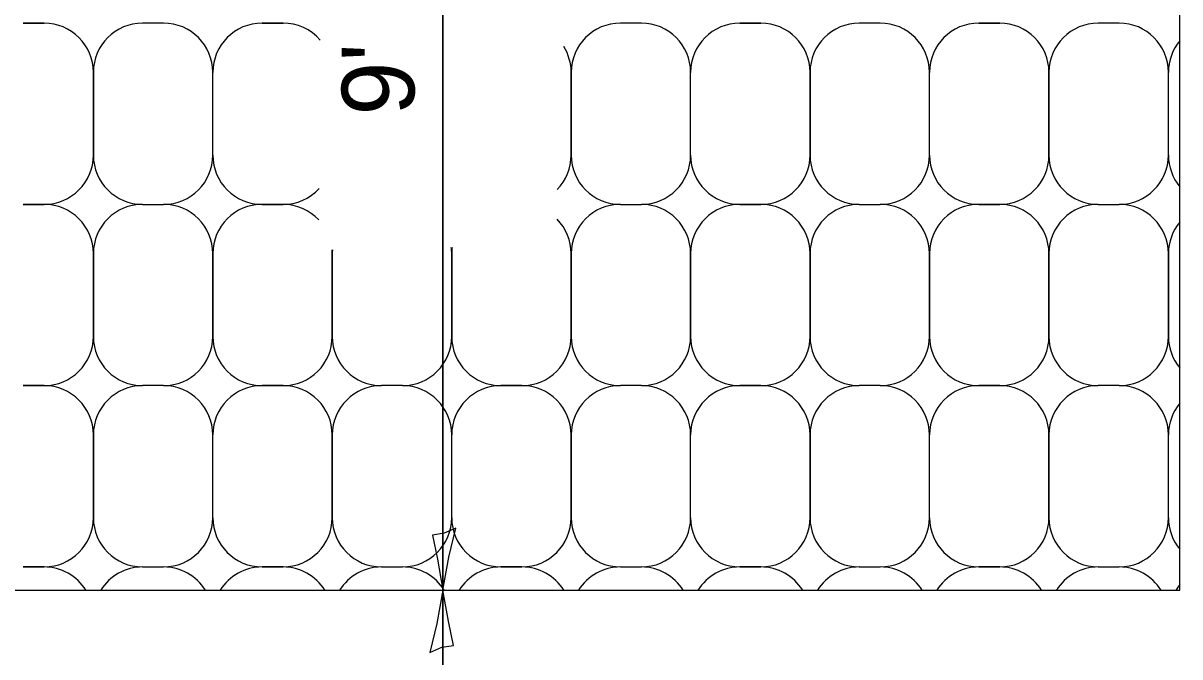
# Model space of a CAD drawing. Extents: x 0 to 2.83, y -0.12 to 1.83.
# Drawn here: x 0.8057 to 0.9917, y 0.4925 to 0.5944 of the extents above; entities that cross this region are included whole.
import ezdxf

# ---------------------------------------------------------------- set-up
doc = ezdxf.new("R2010")
doc.units = 0
doc.layers.add('RD_Pr_Roadway_Dimensions', color=7, linetype='Continuous')
doc.layers.add('SH_General_Details', color=7, linetype='Continuous')

msp = doc.modelspace()

# ---------------------------------------------------------------- linework, layer by layer
at = {"layer": 'RD_Pr_Roadway_Dimensions'}
for p, q in [((0.8732482322124735, 0.35682067455897704), (0.8732482322124735, 0.8406240079010523)), ((0.8732482322124735, 0.6773902578952409), (0.8732482322124735, 0.5032235912288225)), ((0.8732482322124735, 0.5032235912288225), (0.8732482322124735, 0.35682067455897704))]:
    msp.add_line(p, q, dxfattribs=at)
for points in [[(0.8753402322201028, 0.5132215912344552), (0.8734182322090461, 0.5124075912239648), (0.8715762322215334, 0.512093591233591), (0.8723822322158113, 0.5082235912288225), (0.8732482322124735, 0.5032235912288225), (0.8742182322209671, 0.5085575912202395)], [(0.8711562322048441, 0.49322559122244486), (0.8730782322159008, 0.4940395912329353), (0.8749202322034135, 0.4943535912240542), (0.8741142322091355, 0.4982235912288226), (0.8732482322124735, 0.5032235912288225), (0.8722782322039798, 0.4978895912172891)]]:
    msp.add_lwpolyline(points, close=True, dxfattribs=at)
at = {"layer": 'SH_General_Details'}
for p, q in [((0.9917306488817528, 0.5032235912288225), (0.9917306488817528, 0.8882902578915156)), ((0.8057475655546382, 0.5944172578851379), (0.8091200655369059, 0.5944172578851379)), ((0.8091200655369059, 0.5944172578851379), (0.8057475655546382, 0.5944172578851379)), ((0.8283258988728717, 0.5944172578851379), (0.8249533988704875, 0.5944172578851379)), ((0.8283258988728717, 0.5944172578851379), (0.8249533988704875, 0.5944172578851379)), ((0.8441592322057083, 0.5944172578851379), (0.8475317322080925, 0.5944172578851379)), ((0.8475317322080925, 0.5944172578851379), (0.8441592322057083, 0.5944172578851379)), ((0.905149232215245, 0.5944172578851379), (0.9017767322128609, 0.5944172578851379)), ((0.905149232215245, 0.5944172578851379), (0.9017767322128609, 0.5944172578851379)), ((0.9209825655488267, 0.5944172578851379), (0.9243550655512109, 0.5944172578851379)), ((0.9243550655512109, 0.5944172578851379), (0.9209825655488267, 0.5944172578851379)), ((0.9435608988871768, 0.5944172578851379), (0.9401883988847927, 0.5944172578851379)), ((0.9435608988871768, 0.5944172578851379), (0.9401883988847927, 0.5944172578851379)), ((0.9593942322200134, 0.5944172578851379), (0.9627667322223976, 0.5944172578851379)), ((0.9627667322223976, 0.5944172578851379), (0.9593942322200134, 0.5944172578851379)), ((0.981972565538247, 0.5944172578851379), (0.9786000655559793, 0.5944172578851379)), ((0.981972565538247, 0.5944172578851379), (0.9786000655559793, 0.5944172578851379)), ((0.8170367322033242, 0.5731847578885652), (0.8170367322033242, 0.5865005912187196)), ((0.8170367322033242, 0.5865005912187196), (0.8170367322033242, 0.5731847578885652)), ((0.8170367322033242, 0.5865005912187196), (0.8170367322033242, 0.5731847578885652)), ((0.83624256553929, 0.5731847578885652), (0.83624256553929, 0.5865005912187196)), ((0.83624256553929, 0.5731847578885652), (0.83624256553929, 0.5865005912187196)), ((0.83624256553929, 0.5731847578885652), (0.83624256553929, 0.5865005912187196)), ((0.8938600655464426, 0.5731847578885652), (0.8938600655464426, 0.5865005912187196)), ((0.8938600655464426, 0.5865005912187196), (0.8938600655464426, 0.5731847578885652)), ((0.8938600655464426, 0.5865005912187196), (0.8938600655464426, 0.5731847578885652)), ((0.9130658988824084, 0.5731847578885652), (0.9130658988824084, 0.5865005912187196)), ((0.9130658988824084, 0.5731847578885652), (0.9130658988824084, 0.5865005912187196)), ((0.9130658988824084, 0.5731847578885652), (0.9130658988824084, 0.5865005912187196)), ((0.9322717322176293, 0.5731847578885652), (0.9322717322176293, 0.5865005912187196)), ((0.9322717322176293, 0.5865005912187196), (0.9322717322176293, 0.5731847578885652)), ((0.9322717322176293, 0.5865005912187196), (0.9322717322176293, 0.5731847578885652)), ((0.9514775655535951, 0.5731847578885652), (0.9514775655535951, 0.5865005912187196)), ((0.9514775655535951, 0.5731847578885652), (0.9514775655535951, 0.5865005912187196)), ((0.9514775655535951, 0.5731847578885652), (0.9514775655535951, 0.5865005912187196)), ((0.970683398889561, 0.5731847578885652), (0.970683398889561, 0.5865005912187196)), ((0.970683398889561, 0.5865005912187196), (0.970683398889561, 0.5731847578885652)), ((0.970683398889561, 0.5865005912187196), (0.970683398889561, 0.5731847578885652)), ((0.9898892322054103, 0.5731847578885652), (0.9898892322054103, 0.5865005912187196)), ((0.9898892322054103, 0.5731847578885652), (0.9898892322054103, 0.5865005912187196)), ((0.9898892322054103, 0.5731847578885652), (0.9898892322054103, 0.5865005912187196)), ((0.8057475655546382, 0.5652680912221468), (0.8091200655369059, 0.5652680912221468)), ((0.8057475655546382, 0.5652680912221468), (0.8091200655369059, 0.5652680912221468)), ((0.8091200655369059, 0.5652680912221468), (0.8057475655546382, 0.5652680912221468)), ((0.8249533988704875, 0.5652680912221468), (0.8283258988728717, 0.5652680912221468)), ((0.8249533988704875, 0.5652680912221468), (0.8283258988728717, 0.5652680912221468)), ((0.8441592322057083, 0.5652680912221468), (0.8475317322080925, 0.5652680912221468)), ((0.8441592322057083, 0.5652680912221468), (0.8475317322080925, 0.5652680912221468)), ((0.8475317322080925, 0.5652680912221468), (0.8441592322057083, 0.5652680912221468)), ((0.9017767322128609, 0.5652680912221468), (0.905149232215245, 0.5652680912221468)), ((0.9017767322128609, 0.5652680912221468), (0.905149232215245, 0.5652680912221468)), ((0.9209825655488267, 0.5652680912221468), (0.9243550655512109, 0.5652680912221468)), ((0.9209825655488267, 0.5652680912221468), (0.9243550655512109, 0.5652680912221468)), ((0.9243550655512109, 0.5652680912221468), (0.9209825655488267, 0.5652680912221468)), ((0.9401883988847927, 0.5652680912221468), (0.9435608988871768, 0.5652680912221468)), ((0.9401883988847927, 0.5652680912221468), (0.9435608988871768, 0.5652680912221468)), ((0.9593942322200134, 0.5652680912221468), (0.9627667322223976, 0.5652680912221468)), ((0.9593942322200134, 0.5652680912221468), (0.9627667322223976, 0.5652680912221468)), ((0.9627667322223976, 0.5652680912221468), (0.9593942322200134, 0.5652680912221468)), ((0.9786000655559793, 0.5652680912221468), (0.981972565538247, 0.5652680912221468)), ((0.9786000655559793, 0.5652680912221468), (0.981972565538247, 0.5652680912221468)), ((0.8170367322033242, 0.5573514245549834), (0.8170367322033242, 0.544035591224829)), ((0.8170367322033242, 0.544035591224829), (0.8170367322033242, 0.5573514245549834)), ((0.83624256553929, 0.5573514245549834), (0.83624256553929, 0.544035591224829)), ((0.83624256553929, 0.544035591224829), (0.83624256553929, 0.5573514245549834)), ((0.8554483988752559, 0.5573514245549834), (0.8554483988752559, 0.544035591224829)), ((0.8554483988752559, 0.544035591224829), (0.8554483988752559, 0.5573514245549834)), ((0.8746542322104767, 0.5573514245549834), (0.8746542322104767, 0.544035591224829)), ((0.8746542322104767, 0.544035591224829), (0.8746542322104767, 0.5573514245549834)), ((0.8938600655464426, 0.544035591224829), (0.8938600655464426, 0.5573514245549834)), ((0.8938600655464426, 0.5573514245549834), (0.8938600655464426, 0.544035591224829)), ((0.9130658988824084, 0.5573514245549834), (0.9130658988824084, 0.544035591224829)), ((0.9130658988824084, 0.544035591224829), (0.9130658988824084, 0.5573514245549834)), ((0.9322717322176293, 0.5573514245549834), (0.9322717322176293, 0.544035591224829)), ((0.9322717322176293, 0.544035591224829), (0.9322717322176293, 0.5573514245549834)), ((0.9514775655535951, 0.5573514245549834), (0.9514775655535951, 0.544035591224829)), ((0.9514775655535951, 0.544035591224829), (0.9514775655535951, 0.5573514245549834)), ((0.970683398889561, 0.5573514245549834), (0.970683398889561, 0.544035591224829)), ((0.970683398889561, 0.544035591224829), (0.970683398889561, 0.5573514245549834)), ((0.9898892322054103, 0.5573514245549834), (0.9898892322054103, 0.544035591224829)), ((0.9898892322054103, 0.544035591224829), (0.9898892322054103, 0.5573514245549834)), ((0.8057475655546382, 0.5361189245584107), (0.8091200655369059, 0.5361189245584107)), ((0.8091200655369059, 0.5361189245584107), (0.8057475655546382, 0.5361189245584107)), ((0.8283258988728717, 0.5361189245584107), (0.8249533988704875, 0.5361189245584107)), ((0.8283258988728717, 0.5361189245584107), (0.8249533988704875, 0.5361189245584107)), ((0.8441592322057083, 0.5361189245584107), (0.8475317322080925, 0.5361189245584107)), ((0.8475317322080925, 0.5361189245584107), (0.8441592322057083, 0.5361189245584107)), ((0.8667375655440583, 0.5361189245584107), (0.8633650655416741, 0.5361189245584107)), ((0.8667375655440583, 0.5361189245584107), (0.8633650655416741, 0.5361189245584107)), ((0.8825708988776401, 0.5361189245584107), (0.8859433988800243, 0.5361189245584107)), ((0.8859433988800243, 0.5361189245584107), (0.8825708988776401, 0.5361189245584107)), ((0.905149232215245, 0.5361189245584107), (0.9017767322128609, 0.5361189245584107)), ((0.905149232215245, 0.5361189245584107), (0.9017767322128609, 0.5361189245584107)), ((0.9209825655488267, 0.5361189245584107), (0.9243550655512109, 0.5361189245584107)), ((0.9243550655512109, 0.5361189245584107), (0.9209825655488267, 0.5361189245584107)), ((0.9435608988871768, 0.5361189245584107), (0.9401883988847927, 0.5361189245584107)), ((0.9435608988871768, 0.5361189245584107), (0.9401883988847927, 0.5361189245584107)), ((0.9593942322200134, 0.5361189245584107), (0.9627667322223976, 0.5361189245584107)), ((0.9627667322223976, 0.5361189245584107), (0.9593942322200134, 0.5361189245584107)), ((0.981972565538247, 0.5361189245584107), (0.9786000655559793, 0.5361189245584107)), ((0.981972565538247, 0.5361189245584107), (0.9786000655559793, 0.5361189245584107)), ((0.8170367322033242, 0.514886424561838), (0.8170367322033242, 0.5282022578919925)), ((0.8170367322033242, 0.5282022578919925), (0.8170367322033242, 0.514886424561838)), ((0.8170367322033242, 0.5282022578919925), (0.8170367322033242, 0.514886424561838)), ((0.83624256553929, 0.514886424561838), (0.83624256553929, 0.5282022578919925)), ((0.83624256553929, 0.514886424561838), (0.83624256553929, 0.5282022578919925)), ((0.83624256553929, 0.514886424561838), (0.83624256553929, 0.5282022578919925)), ((0.8554483988752559, 0.514886424561838), (0.8554483988752559, 0.5282022578919925)), ((0.8554483988752559, 0.5282022578919925), (0.8554483988752559, 0.514886424561838)), ((0.8554483988752559, 0.5282022578919925), (0.8554483988752559, 0.514886424561838)), ((0.8746542322104767, 0.514886424561838), (0.8746542322104767, 0.5282022578919925)), ((0.8746542322104767, 0.514886424561838), (0.8746542322104767, 0.5282022578919925)), ((0.8746542322104767, 0.514886424561838), (0.8746542322104767, 0.5282022578919925)), ((0.8938600655464426, 0.514886424561838), (0.8938600655464426, 0.5282022578919925)), ((0.8938600655464426, 0.5282022578919925), (0.8938600655464426, 0.514886424561838)), ((0.8938600655464426, 0.5282022578919925), (0.8938600655464426, 0.514886424561838)), ((0.9130658988824084, 0.514886424561838), (0.9130658988824084, 0.5282022578919925)), ((0.9130658988824084, 0.514886424561838), (0.9130658988824084, 0.5282022578919925)), ((0.9130658988824084, 0.514886424561838), (0.9130658988824084, 0.5282022578919925)), ((0.9322717322176293, 0.514886424561838), (0.9322717322176293, 0.5282022578919925)), ((0.9322717322176293, 0.5282022578919925), (0.9322717322176293, 0.514886424561838)), ((0.9322717322176293, 0.5282022578919925), (0.9322717322176293, 0.514886424561838)), ((0.9514775655535951, 0.514886424561838), (0.9514775655535951, 0.5282022578919925)), ((0.9514775655535951, 0.514886424561838), (0.9514775655535951, 0.5282022578919925)), ((0.9514775655535951, 0.514886424561838), (0.9514775655535951, 0.5282022578919925)), ((0.970683398889561, 0.514886424561838), (0.970683398889561, 0.5282022578919925)), ((0.970683398889561, 0.5282022578919925), (0.970683398889561, 0.514886424561838)), ((0.970683398889561, 0.5282022578919925), (0.970683398889561, 0.514886424561838)), ((0.9898892322054103, 0.514886424561838), (0.9898892322054103, 0.5282022578919925)), ((0.9898892322054103, 0.514886424561838), (0.9898892322054103, 0.5282022578919925)), ((0.9898892322054103, 0.514886424561838), (0.9898892322054103, 0.5282022578919925)), ((0.8057475655546382, 0.5069697578946747), (0.8091200655369059, 0.5069697578946747)), ((0.8057475655546382, 0.5069697578946747), (0.8091200655369059, 0.5069697578946747)), ((0.8091200655369059, 0.5069697578946747), (0.8057475655546382, 0.5069697578946747)), ((0.8249533988704875, 0.5069697578946747), (0.8283258988728717, 0.5069697578946747)), ((0.8249533988704875, 0.5069697578946747), (0.8283258988728717, 0.5069697578946747)), ((0.8441592322057083, 0.5069697578946747), (0.8475317322080925, 0.5069697578946747)), ((0.8441592322057083, 0.5069697578946747), (0.8475317322080925, 0.5069697578946747)), ((0.8475317322080925, 0.5069697578946747), (0.8441592322057083, 0.5069697578946747)), ((0.8633650655416741, 0.5069697578946747), (0.8667375655440583, 0.5069697578946747)), ((0.8633650655416741, 0.5069697578946747), (0.8667375655440583, 0.5069697578946747)), ((0.8825708988776401, 0.5069697578946747), (0.8859433988800243, 0.5069697578946747)), ((0.8825708988776401, 0.5069697578946747), (0.8859433988800243, 0.5069697578946747)), ((0.8859433988800243, 0.5069697578946747), (0.8825708988776401, 0.5069697578946747)), ((0.9017767322128609, 0.5069697578946747), (0.905149232215245, 0.5069697578946747)), ((0.9017767322128609, 0.5069697578946747), (0.905149232215245, 0.5069697578946747)), ((0.9209825655488267, 0.5069697578946747), (0.9243550655512109, 0.5069697578946747)), ((0.9209825655488267, 0.5069697578946747), (0.9243550655512109, 0.5069697578946747)), ((0.9243550655512109, 0.5069697578946747), (0.9209825655488267, 0.5069697578946747)), ((0.9401883988847927, 0.5069697578946747), (0.9435608988871768, 0.5069697578946747)), ((0.9401883988847927, 0.5069697578946747), (0.9435608988871768, 0.5069697578946747)), ((0.9593942322200134, 0.5069697578946747), (0.9627667322223976, 0.5069697578946747)), ((0.9593942322200134, 0.5069697578946747), (0.9627667322223976, 0.5069697578946747)), ((0.9627667322223976, 0.5069697578946747), (0.9593942322200134, 0.5069697578946747)), ((0.9786000655559793, 0.5069697578946747), (0.981972565538247, 0.5069697578946747)), ((0.9786000655559793, 0.5069697578946747), (0.981972565538247, 0.5069697578946747)), ((0.5357306488817528, 0.5032235912288225), (0.9917306488817528, 0.5032235912288225))]:
    msp.add_line(p, q, dxfattribs=at)
for centre, start, end in [((0.8091191968386963, 0.586501096546898), 0, 90), ((0.824952530172278, 0.586501096546898), 90, 180), ((0.8283250301746622, 0.586501096546898), 0, 90), ((0.8441583635082438, 0.586501096546898), 90, 180), ((0.847530863510628, 0.586501096546898), 40.938897222222224, 90), ((0.9017758635153964, 0.586501096546898), 90, 180), ((0.9051483635177806, 0.586501096546898), 0, 90), ((0.9209816968506173, 0.586501096546898), 90, 180), ((0.9243541968530014, 0.586501096546898), 0, 90), ((0.9401875301865831, 0.586501096546898), 90, 180), ((0.9435600301688507, 0.586501096546898), 0, 90), ((0.9593933635024324, 0.586501096546898), 90, 180), ((0.9627658635048166, 0.586501096546898), 0, 90), ((0.9785991968383982, 0.586501096546898), 90, 180), ((0.9819716968407824, 0.586501096546898), 0, 90), ((0.9978050301736191, 0.586501096546898), 140.1209638888889, 180), ((0.8859425301818147, 0.586501096546898), 0, 31.472366666666687), ((0.8091191968386963, 0.5731852632167436), 270, 360), ((0.824952530172278, 0.5731852632167436), 180, 270), ((0.8283250301746622, 0.5731852632167436), 270, 360), ((0.8441583635082438, 0.5731852632167436), 180, 270), ((0.8859425301818147, 0.5731852632167436), 315.6057996035679, 360), ((0.9017758635153964, 0.5731852632167436), 180, 270), ((0.9051483635177806, 0.5731852632167436), 270, 360), ((0.9209816968506173, 0.5731852632167436), 180, 270), ((0.9243541968530014, 0.5731852632167436), 270, 360), ((0.9401875301865831, 0.5731852632167436), 180, 270), ((0.9435600301688507, 0.5731852632167436), 270, 360), ((0.9593933635024324, 0.5731852632167436), 180, 270), ((0.9627658635048166, 0.5731852632167436), 270, 360), ((0.9785991968383982, 0.5731852632167436), 180, 270), ((0.9819716968407824, 0.5731852632167436), 270, 360), ((0.9978050301736191, 0.5731852632167436), 180, 219.8790361111111), ((0.847530863510628, 0.5731852632167436), 270, 317.2498361111111), ((0.8091191968386963, 0.5573519298831618), 0, 90), ((0.824952530172278, 0.5573519298831618), 90, 180), ((0.8283250301746622, 0.5573519298831618), 0, 90), ((0.8441583635082438, 0.5573519298831618), 90, 180), ((0.847530863510628, 0.5573519298831618), 43.12513333333333, 90), ((0.9017758635153964, 0.5573519298831618), 90, 180), ((0.9051483635177806, 0.5573519298831618), 0, 90), ((0.9209816968506173, 0.5573519298831618), 90, 180), ((0.9243541968530014, 0.5573519298831618), 0, 90), ((0.9401875301865831, 0.5573519298831618), 90, 180), ((0.9435600301688507, 0.5573519298831618), 0, 90), ((0.9593933635024324, 0.5573519298831618), 90, 180), ((0.9627658635048166, 0.5573519298831618), 0, 90), ((0.9785991968383982, 0.5573519298831618), 90, 180), ((0.9819716968407824, 0.5573519298831618), 0, 90), ((0.8859425301818147, 0.5573519298831618), 0, 44.394200396432076), ((0.9978050301736191, 0.5573519298831618), 140.1209638888889, 180), ((0.847530863510628, 0.5573519298831618), 0, 4.549411111111112), ((0.8633641968434647, 0.5573519298831618), 175.443475, 180), ((0.8667366968458489, 0.5573519298831618), 0, 7.284194444444438), ((0.8825700301794306, 0.5573519298831618), 172.69747777777778, 180), ((0.8091191968386963, 0.5440360965530074), 270, 360), ((0.824952530172278, 0.5440360965530074), 180, 270), ((0.8283250301746622, 0.5440360965530074), 270, 360), ((0.8441583635082438, 0.5440360965530074), 180, 270), ((0.847530863510628, 0.5440360965530074), 270, 360), ((0.8633641968434647, 0.5440360965530074), 180, 270), ((0.8667366968458489, 0.5440360965530074), 270, 360), ((0.8825700301794306, 0.5440360965530074), 180, 270), ((0.8859425301818147, 0.5440360965530074), 270, 360), ((0.9017758635153964, 0.5440360965530074), 180, 270), ((0.9051483635177806, 0.5440360965530074), 270, 360), ((0.9209816968506173, 0.5440360965530074), 180, 270), ((0.9243541968530014, 0.5440360965530074), 270, 360), ((0.9401875301865831, 0.5440360965530074), 180, 270), ((0.9435600301688507, 0.5440360965530074), 270, 360), ((0.9593933635024324, 0.5440360965530074), 180, 270), ((0.9627658635048166, 0.5440360965530074), 270, 360), ((0.9785991968383982, 0.5440360965530074), 180, 270), ((0.9819716968407824, 0.5440360965530074), 270, 360), ((0.9978050301736191, 0.5440360965530074), 180, 219.8790361111111), ((0.8091191968386963, 0.5282027632201708), 0, 90), ((0.824952530172278, 0.5282027632201708), 90, 180), ((0.8283250301746622, 0.5282027632201708), 0, 90), ((0.8441583635082438, 0.5282027632201708), 90, 180), ((0.847530863510628, 0.5282027632201708), 0, 90), ((0.8633641968434647, 0.5282027632201708), 90, 180), ((0.8667366968458489, 0.5282027632201708), 0, 90), ((0.8825700301794306, 0.5282027632201708), 90, 180), ((0.8859425301818147, 0.5282027632201708), 0, 90), ((0.9017758635153964, 0.5282027632201708), 90, 180), ((0.9051483635177806, 0.5282027632201708), 0, 90), ((0.9209816968506173, 0.5282027632201708), 90, 180), ((0.9243541968530014, 0.5282027632201708), 0, 90), ((0.9401875301865831, 0.5282027632201708), 90, 180), ((0.9435600301688507, 0.5282027632201708), 0, 90), ((0.9593933635024324, 0.5282027632201708), 90, 180), ((0.9627658635048166, 0.5282027632201708), 0, 90), ((0.9785991968383982, 0.5282027632201708), 90, 180), ((0.9819716968407824, 0.5282027632201708), 0, 90), ((0.9978050301736191, 0.5282027632201708), 140.1209638888889, 180), ((0.8091191968386963, 0.5148869298900164), 270, 360), ((0.824952530172278, 0.5148869298900164), 180, 270), ((0.8283250301746622, 0.5148869298900164), 270, 360), ((0.8441583635082438, 0.5148869298900164), 180, 270), ((0.847530863510628, 0.5148869298900164), 270, 360), ((0.8633641968434647, 0.5148869298900164), 180, 270), ((0.8667366968458489, 0.5148869298900164), 270, 360), ((0.8825700301794306, 0.5148869298900164), 180, 270), ((0.8859425301818147, 0.5148869298900164), 270, 360), ((0.9017758635153964, 0.5148869298900164), 180, 270), ((0.9051483635177806, 0.5148869298900164), 270, 360), ((0.9209816968506173, 0.5148869298900164), 180, 270), ((0.9243541968530014, 0.5148869298900164), 270, 360), ((0.9401875301865831, 0.5148869298900164), 180, 270), ((0.9435600301688507, 0.5148869298900164), 270, 360), ((0.9593933635024324, 0.5148869298900164), 180, 270), ((0.9627658635048166, 0.5148869298900164), 270, 360), ((0.9785991968383982, 0.5148869298900164), 180, 270), ((0.9819716968407824, 0.5148869298900164), 270, 360), ((0.9978050301736191, 0.5148869298900164), 180, 219.8790361111111), ((0.8091191968386963, 0.4990535965564347), 31.78951111111111, 90), ((0.824952530172278, 0.4990535965564347), 90, 148.2104888888889), ((0.8283250301746622, 0.4990535965564347), 31.78951111111111, 90), ((0.8441583635082438, 0.4990535965564347), 90, 148.2104888888889), ((0.847530863510628, 0.4990535965564347), 31.78951111111111, 90), ((0.8633641968434647, 0.4990535965564347), 90, 148.2104888888889), ((0.8667366968458489, 0.4990535965564347), 31.78951111111111, 90), ((0.8825700301794306, 0.4990535965564347), 90, 148.2104888888889), ((0.8859425301818147, 0.4990535965564347), 31.78951111111111, 90), ((0.9017758635153964, 0.4990535965564347), 90, 148.2104888888889), ((0.9051483635177806, 0.4990535965564347), 31.78951111111111, 90), ((0.9209816968506173, 0.4990535965564347), 90, 148.2104888888889), ((0.9243541968530014, 0.4990535965564347), 31.78951111111111, 90), ((0.9401875301865831, 0.4990535965564347), 90, 148.2104888888889), ((0.9435600301688507, 0.4990535965564347), 31.78951111111111, 90), ((0.9593933635024324, 0.4990535965564347), 90, 148.2104888888889), ((0.9627658635048166, 0.4990535965564347), 31.78951111111111, 90), ((0.9785991968383982, 0.4990535965564347), 90, 148.2104888888889), ((0.9819716968407824, 0.4990535965564347), 31.78951111111111, 90), ((0.9978050301736191, 0.4990535965564347), 140.12096388888892, 148.2104888888889)]:
    msp.add_arc(centre, 0.007916666666666666, start, end, dxfattribs=at)

# ---------------------------------------------------------------- texts
at = {"layer": 'RD_Pr_Roadway_Dimensions'}
msp.add_text("9'", height=0.011666669999999999, rotation=90, dxfattribs=at).set_placement((0.8686516875689819, 0.579554940091904))

doc.saveas('drawing.dxf')
